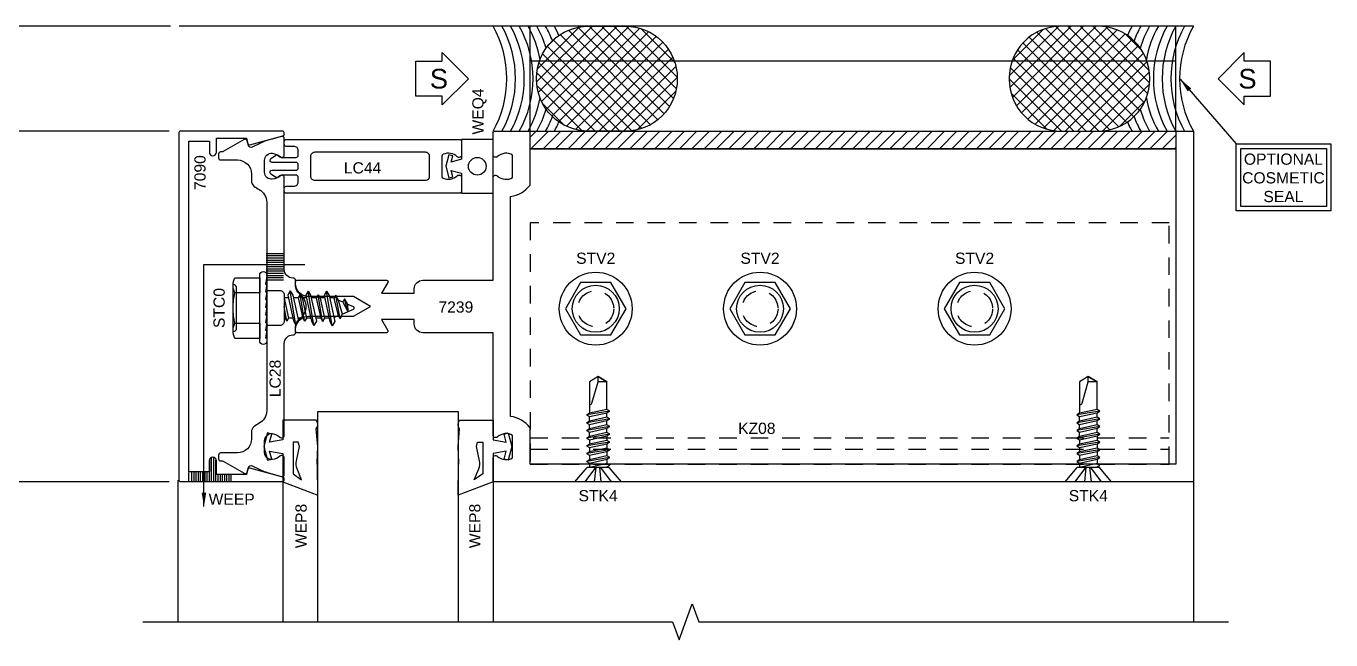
# Model space of a CAD drawing. Header units: inches. Extents: x -1 to 102, y -34 to 13.
# Drawn here: x 35.54 to 44.85, y 5.86 to 10.24 of the extents above; entities that cross this region are included whole.
import ezdxf
from ezdxf.enums import TextEntityAlignment as Align

# ---------------------------------------------------------------- set-up
doc = ezdxf.new("R2010")
doc.units = ezdxf.units.IN
doc.header["$LTSCALE"] = 0.5
doc.header["$MEASUREMENT"] = 0
doc.linetypes.add('HIDDEN', pattern=[0.375, 0.25, -0.125])
for name, color, linetype in [('ZE-ANNO-DIMS', 1, 'Continuous'), ('ZE-ANNO-LINE-BRKL', 1, 'Continuous'), ('ZE-ANNO-LINE-HIDD', 2, 'HIDDEN'), ('ZE-ANNO-PATT', 1, 'Continuous'), ('ZE-ANNO-SYMB', 3, 'Continuous'), ('ZE-ANNO-TEXT', 3, 'Continuous'), ('ZE-ANNO-TEXT-FSNR', 1, 'Continuous'), ('ZE-ANNO-TEXT-WSTP', 1, 'Continuous'), ('ZE-ANNO-TEXT-XTRU', 6, 'Continuous'), ('ZE-COND', 9, 'Continuous'), ('ZE-COND-SEAL', 9, 'Continuous'), ('ZE-GLAZ-ANCR', 5, 'Continuous'), ('ZE-GLAZ-FSNR', 3, 'Continuous'), ('ZE-GLAZ-GLAS', 3, 'Continuous'), ('ZE-GLAZ-PTRU', 5, 'Continuous'), ('ZE-GLAZ-WSTP', 3, 'Continuous'), ('ZE-GLAZ-XTRU', 7, 'Continuous'), ('ZE-GLAZ-XTRU-MBND', 9, 'Continuous')]:
    doc.layers.add(name, color=color, linetype=linetype)
doc.styles.add('EFCO', font='arial.ttf')
doc.dimstyles.new('STD1', dxfattribs={"dimtxt": 0.125, "dimasz": 0.1, "dimexe": 0.1, "dimexo": 0.0625, "dimgap": 0.03, "dimtad": 1, "dimdec": 5, "dimzin": 4, "dimdsep": 46, "dimlunit": 4, "dimtxsty": 'EFCO', "dimcen": 0.09, "dimclrd": 1, "dimclre": 1, "dimclrt": 3, "dimazin": 0, "dimtfac": 1, "dimtdec": 5, "dimtmove": 0, "dimatfit": 3, "dimfxl": 1, "dimfrac": 2, "dimtolj": 1, "dimtzin": 0, "dimarcsym": 0})

# ---------------------------------------------------------------- blocks, each defined once
blk = doc.blocks.new('*D34')
at = {"layer": 'Defpoints', "color": 0, "transparency": 16777216}
for p in [(-2.125, 0.76), (0.01, 0.76), (0, 0.01)]:
    blk.add_point(p, dxfattribs=at)
at = {"layer": 'ZE-ANNO-DIMS', "color": 1, "lineweight": -2, "transparency": 16777216}
for p, q in [((-0.0525, 0.76), (-2.225, 0.76)), ((-2.125, 0.11), (-2.125, 0.66)), ((-0.0625, 0.01), (-2.225, 0.01))]:
    blk.add_line(p, q, dxfattribs=at)
at = {"layer": 'ZE-ANNO-DIMS', "color": 1, "transparency": 16777216}
for points in [[(-2.1417, 0.66), (-2.1083, 0.66), (-2.125, 0.76)], [(-2.1417, 0.11), (-2.1083, 0.11), (-2.125, 0.01)]]:
    blk.add_solid(points, dxfattribs=at)
at = {"layer": 'ZE-ANNO-DIMS', "color": 3, "transparency": 16777216, "insert": (-2.2197, 0.385), "char_height": 0.125, "attachment_point": 5, "rotation": 90, "style": 'EFCO'}
blk.add_mtext('\\A1;3/4"', dxfattribs=at)
blk = doc.blocks.new('*D14')
at = {"layer": 'Defpoints', "color": 0, "transparency": 16777216}
for p in [(0, -2.49), (-1.625, -3.49), (-0.25, -3.49)]:
    blk.add_point(p, dxfattribs=at)
at = {"layer": 'ZE-ANNO-DIMS', "color": 1, "lineweight": -2, "transparency": 16777216}
for p, q in [((-0.0625, -2.49), (-1.725, -2.49)), ((-1.625, -2.59), (-1.625, -3.39))]:
    blk.add_line(p, q, dxfattribs=at)
at = {"layer": 'ZE-ANNO-DIMS', "color": 1, "transparency": 16777216}
for points in [[(-1.6417, -2.59), (-1.6083, -2.59), (-1.625, -2.49)], [(-1.6417, -3.39), (-1.6083, -3.39), (-1.625, -3.49)]]:
    blk.add_solid(points, dxfattribs=at)
at = {"layer": 'ZE-ANNO-DIMS', "color": 3, "transparency": 16777216, "insert": (-1.7197, -2.99), "char_height": 0.125, "attachment_point": 5, "rotation": 90, "style": 'EFCO'}
blk.add_mtext('\\A1;D.L.O.', dxfattribs=at)
blk = doc.blocks.new('*D15')
at = {"layer": 'Defpoints', "color": 0, "transparency": 16777216}
for p in [(0, 0.01), (-2.125, -3.49), (-0.25, -3.49)]:
    blk.add_point(p, dxfattribs=at)
at = {"layer": 'ZE-ANNO-DIMS', "color": 1, "lineweight": -2, "transparency": 16777216}
for p, q in [((-0.0625, 0.01), (-2.225, 0.01)), ((-2.125, -0.09), (-2.125, -3.39))]:
    blk.add_line(p, q, dxfattribs=at)
at = {"layer": 'ZE-ANNO-DIMS', "color": 1, "transparency": 16777216}
for points in [[(-2.1417, -0.09), (-2.1083, -0.09), (-2.125, 0.01)], [(-2.1417, -3.39), (-2.1083, -3.39), (-2.125, -3.49)]]:
    blk.add_solid(points, dxfattribs=at)
at = {"layer": 'ZE-ANNO-DIMS', "color": 3, "transparency": 16777216, "insert": (-2.2197, -1.74), "char_height": 0.125, "attachment_point": 5, "rotation": 90, "style": 'EFCO'}
blk.add_mtext('\\A1;FRAME DIMENSION', dxfattribs=at)
blk = doc.blocks.new('*D33')
at = {"layer": 'Defpoints', "color": 0, "transparency": 16777216}
for p in [(0, 0.01), (-1.625, -2.49), (0, -2.49)]:
    blk.add_point(p, dxfattribs=at)
at = {"layer": 'ZE-ANNO-DIMS', "color": 1, "lineweight": -2, "transparency": 16777216}
for p, q in [((-0.0625, 0.01), (-1.725, 0.01)), ((-1.625, -0.09), (-1.625, -2.39)), ((-0.0625, -2.49), (-1.725, -2.49))]:
    blk.add_line(p, q, dxfattribs=at)
at = {"layer": 'ZE-ANNO-DIMS', "color": 1, "transparency": 16777216}
for points in [[(-1.6417, -0.09), (-1.6083, -0.09), (-1.625, 0.01)], [(-1.6417, -2.39), (-1.6083, -2.39), (-1.625, -2.49)]]:
    blk.add_solid(points, dxfattribs=at)
at = {"layer": 'ZE-ANNO-DIMS', "color": 3, "transparency": 16777216, "insert": (-1.7196, -1.24), "char_height": 0.125, "attachment_point": 5, "rotation": 90, "style": 'EFCO'}
blk.add_mtext('\\A1;2 1/2"', dxfattribs=at)
blk = doc.blocks.new('*D16')
at = {"layer": 'Defpoints', "color": 0, "transparency": 16777216}
for p in [(0.01, 0.76), (-2.625, -3.49), (-0.25, -3.49)]:
    blk.add_point(p, dxfattribs=at)
at = {"layer": 'ZE-ANNO-DIMS', "color": 1, "lineweight": -2, "transparency": 16777216}
for p, q in [((-0.0525, 0.76), (-2.725, 0.76)), ((-2.625, 0.66), (-2.625, -3.39))]:
    blk.add_line(p, q, dxfattribs=at)
at = {"layer": 'ZE-ANNO-DIMS', "color": 1, "transparency": 16777216}
for points in [[(-2.6417, 0.66), (-2.6083, 0.66), (-2.625, 0.76)], [(-2.6417, -3.39), (-2.6083, -3.39), (-2.625, -3.49)]]:
    blk.add_solid(points, dxfattribs=at)
at = {"layer": 'ZE-ANNO-DIMS', "color": 3, "transparency": 16777216, "insert": (-2.7197, -1.365), "char_height": 0.125, "attachment_point": 5, "rotation": 90, "style": 'EFCO'}
blk.add_mtext('\\A1;ROUGH OPENING', dxfattribs=at)
blk = doc.blocks.new('STV2HD')
at = {"layer": 'ZE-GLAZ-FSNR'}
blk.add_lwpolyline([(-0.1083, 0.1875), (-0.2165, 0), (-0.1083, -0.1875), (0.1083, -0.1875), (0.2165, 0), (0.1083, 0.1875)], close=True, dxfattribs=at)
for radius in [0.26, 0.1675]:
    blk.add_circle((0, 0), radius, dxfattribs=at)
at = {"layer": 'ZE-ANNO-TEXT-FSNR', "style": 'EFCO', "flags": 8}
blk.add_attdef('FSTN#', text='', height=0.08, dxfattribs=at).set_placement((0, 0.36), align=Align.MIDDLE_CENTER)
blk = doc.blocks.new('kz08')
at = {"layer": 'ZE-ANNO-LINE-HIDD'}
for p, q in [((0, 0.187), (4.563, 0.187)), ((0, 0.107), (4.563, 0.107))]:
    blk.add_line(p, q, dxfattribs=at)
blk.add_lwpolyline([(4.563, 1.722), (0, 1.722), (0, 0), (4.563, 0)], close=True, dxfattribs=at)
for centre in [(0.468, 1.109), (1.641, 1.109), (3.173, 1.109)]:
    blk.add_circle(centre, 0.1285, dxfattribs=at)
at = {"layer": 'ZE-GLAZ-FSNR'}
ref = blk.add_blockref('STV2HD', (0.468, 1.109), dxfattribs=at)
ref.add_attrib('FSTN#', 'STV2', dxfattribs={"layer": 'ZE-ANNO-TEXT-FSNR', "height": 0.08, "style": 'EFCO'}).set_placement((0.468, 1.469), align=Align.MIDDLE_CENTER)
ref = blk.add_blockref('STV2HD', (1.641, 1.109), dxfattribs=at)
ref.add_attrib('FSTN#', 'STV2', dxfattribs={"layer": 'ZE-ANNO-TEXT-FSNR', "height": 0.08, "style": 'EFCO'}).set_placement((1.641, 1.469), align=Align.MIDDLE_CENTER)
ref = blk.add_blockref('STV2HD', (3.173, 1.109), dxfattribs=at)
ref.add_attrib('FSTN#', 'STV2', dxfattribs={"layer": 'ZE-ANNO-TEXT-FSNR', "height": 0.08, "style": 'EFCO'}).set_placement((3.173, 1.469), align=Align.MIDDLE_CENTER)
at = {"layer": 'ZE-ANNO-TEXT-XTRU', "style": 'EFCO'}
blk.add_text('KZ08', height=0.08, dxfattribs=at).set_placement((1.4846, 0.2157))
blk = doc.blocks.new('7239')
at = {"layer": 'ZE-GLAZ-XTRU', "ltscale": 0.5}
for points in [[(1.063, -0.511), (1.063, -0.01), (0.3318, -0.01, -0.652555), (0.3186, 0.0202, 0.329088), (0.3302, 0.13), (0.1698, 0.13, 0.329088), (0.1814, 0.0202, -0.652555), (0.1682, -0.01), (0.01, -0.01, -0.414214), (0, 0), (0, 4.99), (2.5, 4.99), (2.5, 0, -0.414214), (2.49, -0.01), (2.3318, -0.01, -0.652555), (2.3186, 0.0202, 0.329088), (2.3302, 0.13), (2.1698, 0.13, 0.329088), (2.1814, 0.0202, -0.652555), (2.1682, -0.01), (1.437, -0.01), (1.437, -0.511, -0.414214), (1.375, -0.573), (1.344, -0.573), (1.344, -0.8064), (1.422, -0.7613, -0.57735), (1.437, -0.77), (1.437, -1.41, -0.414214), (1.427, -1.42), (1.413, -1.42, -0.414214), (1.32, -1.327), (1.32, -1.0062), (1.25, -0.885), (1.18, -1.0062), (1.18, -1.327, -0.414214), (1.087, -1.42), (1.073, -1.42, -0.414214), (1.063, -1.41), (1.063, -0.77, -0.57735), (1.078, -0.7613), (1.156, -0.8064), (1.156, -0.573), (1.125, -0.573, -0.414214)], [(2.375, 4.865), (2.375, 0.255), (2.1161, 0.255, 0.192798), (2.0344, 0.115), (0.4656, 0.115, 0.192798), (0.3839, 0.255), (0.125, 0.255), (0.125, 4.865)]]:
    blk.add_lwpolyline(points, format="xyb", close=True, dxfattribs=at)
at = {"layer": 'ZE-ANNO-TEXT-XTRU', "ltscale": 0.5, "style": 'EFCO', "flags": 8}
blk.add_attdef('DIENO', text='', height=0.08, rotation=90, dxfattribs=at).set_placement((1.2539, -0.2755), align=Align.MIDDLE_CENTER)
blk = doc.blocks.new('STK4S')
at = {"layer": 'ZE-GLAZ-FSNR'}
for p, q in [((0, -0.166), (0, 0.166)), ((0, 0.166), (0.1, 0.0791)), ((0.1, -0.0791), (0.1, 0.0791)), ((0.1015, 0.0623), (0.1, 0.065)), ((0.1291, -0.0623), (0.1015, 0.0623)), ((0.1331, 0.0623), (0.1015, 0.0623)), ((0.1449, 0.0828), (0.1331, 0.0623)), ((0.1331, 0.0623), (0.1607, -0.0623)), ((0.1725, -0.0828), (0.1449, 0.0828)), ((0.1567, 0.0623), (0.1449, 0.0828)), ((0.1843, -0.0623), (0.1567, 0.0623)), ((0.1883, 0.0623), (0.1567, 0.0623)), ((0.2001, 0.0828), (0.1883, 0.0623)), ((0.1883, 0.0623), (0.2158, -0.0623)), ((0.2277, -0.0828), (0.2001, 0.0828)), ((0.2119, 0.0623), (0.2001, 0.0828)), ((0.2395, -0.0623), (0.2119, 0.0623)), ((0.2434, 0.0623), (0.2119, 0.0623)), ((0.2553, 0.0828), (0.2434, 0.0623)), ((0.2434, 0.0623), (0.271, -0.0623)), ((0.2671, 0.0623), (0.2553, 0.0828)), ((0.2828, -0.0828), (0.2553, 0.0828)), ((0.2947, -0.0623), (0.2671, 0.0623)), ((0.2986, 0.0623), (0.2671, 0.0623)), ((0.3104, 0.0828), (0.2986, 0.0623)), ((0.2986, 0.0623), (0.3262, -0.0623)), ((0.338, -0.0828), (0.3104, 0.0828)), ((0.3223, 0.0623), (0.3104, 0.0828)), ((0.3498, -0.0623), (0.3223, 0.0623)), ((0.3223, 0.0623), (0.3538, 0.0623)), ((0.3656, 0.0828), (0.3538, 0.0623)), ((0.3538, 0.0623), (0.3814, -0.0623)), ((0.3932, -0.0828), (0.3656, 0.0828)), ((0.3774, 0.0623), (0.3656, 0.0828)), ((0.405, -0.0623), (0.3774, 0.0623)), ((0.3774, 0.0623), (0.409, 0.0623)), ((0.4208, 0.0828), (0.409, 0.0623)), ((0.409, 0.0623), (0.4366, -0.0623)), ((0.4484, -0.0828), (0.4208, 0.0828)), ((0.4326, 0.0623), (0.4208, 0.0828)), ((0.4602, -0.0623), (0.4326, 0.0623)), ((0.4326, 0.0623), (0.4642, 0.0623)), ((0.476, 0.0828), (0.4642, 0.0623)), ((0.4642, 0.0623), (0.4917, -0.0623)), ((0.5036, -0.0828), (0.476, 0.0828)), ((0.4878, 0.0623), (0.476, 0.0828)), ((0.5154, -0.0623), (0.4878, 0.0623)), ((0, -0.166), (0.1, -0.0791)), ((0.1, -0.0375), (0.1055, -0.0623)), ((0.1055, -0.0623), (0.1, -0.0623)), ((0.1055, -0.0623), (0.1173, -0.0828)), ((0.1173, -0.0828), (0.1291, -0.0623)), ((0.1607, -0.0623), (0.1291, -0.0623)), ((0.1607, -0.0623), (0.1725, -0.0828)), ((0.1725, -0.0828), (0.1843, -0.0623)), ((0.2158, -0.0623), (0.1843, -0.0623)), ((0.2158, -0.0623), (0.2277, -0.0828)), ((0.2277, -0.0828), (0.2395, -0.0623)), ((0.271, -0.0623), (0.2395, -0.0623)), ((0.271, -0.0623), (0.2828, -0.0828)), ((0.2828, -0.0828), (0.2947, -0.0623)), ((0.3262, -0.0623), (0.2947, -0.0623)), ((0.3262, -0.0623), (0.338, -0.0828)), ((0.338, -0.0828), (0.3498, -0.0623)), ((0.3498, -0.0623), (0.3814, -0.0623)), ((0.3814, -0.0623), (0.3932, -0.0828)), ((0.3932, -0.0828), (0.405, -0.0623)), ((0.405, -0.0623), (0.4366, -0.0623)), ((0.4366, -0.0623), (0.4484, -0.0828)), ((0.4484, -0.0828), (0.4602, -0.0623)), ((0.4602, -0.0623), (0.4917, -0.0623)), ((0.4917, -0.0623), (0.5036, -0.0828)), ((0.5036, -0.0828), (0.5154, -0.0623))]:
    blk.add_line(p, q, dxfattribs=at)
for points in [[(0.1, 0.0194), (0, 0.0952)], [(0, 0.0259), (0.1, 0.0149)], [(0.5154, -0.0623), (0.7124, -0.0623), (0.75, 0), (0.7124, 0.0623), (0.4878, 0.0623)], [(0, -0.0229), (0.1, -0.0119)], [(0.1, -0.0165), (0, -0.0922)]]:
    blk.add_lwpolyline(points, dxfattribs=at)
blk.add_lwpolyline([(0.5495, 0.0623), (0.5495, 0.0594, 0.333704), (0.5611, 0.0439), (0.7124, 0), (0.75, 0), (0.7124, -0.0623), (0.7124, 0)], format="xyb", dxfattribs=at)
at = {"layer": 'ZE-ANNO-TEXT-FSNR', "style": 'EFCO', "flags": 8}
blk.add_attdef('FSTN#', text='', height=0.08, rotation=270, dxfattribs=at).set_placement((-0.1, 0), align=Align.MIDDLE_CENTER)
blk = doc.blocks.new('WEP8 COMPRESSED')
at = {"layer": 'ZE-GLAZ-WSTP'}
for points in [[(-0.1879, -0.135), (-0.048, -0.135), (-0.0313, -0.0405), (-0.0895, -0.0561), (-0.0975, -0.0261), (0, 0), (0.0975, -0.0261), (0.0895, -0.0561), (0.0313, -0.0405), (0.048, -0.135), (0.25, -0.135), (0.3461, -0.385), (0.133, -0.3817, 0.152568), (0.1146, -0.38), (-0.0009, -0.385), (-0.1259, -0.374, -0.354839), (-0.1879, -0.374)], [(0.1009, -0.2315), (0.0001, -0.2533), (-0.0319, -0.2453), (-0.0319, -0.209), (0.1942, -0.209), (0.2358, -0.2689), (0.1579, -0.2367, 0.152568)]]:
    blk.add_lwpolyline(points, format="xyb", close=True, dxfattribs=at)
at = {"layer": 'ZE-ANNO-TEXT-XTRU', "style": 'EFCO', "flags": 8}
blk.add_attdef('WEP8', text='', height=0.08, dxfattribs=at).set_placement((0.0562, -0.4986), align=Align.MIDDLE_CENTER)
blk = doc.blocks.new('*U35')
at = {"layer": 'ZE-GLAZ-WSTP'}
ref = blk.add_blockref('WEP8 COMPRESSED', (0.25, 0.135), dxfattribs=dict(at, xscale=-1))
ref.add_attrib('WEP8', 'WEP8', dxfattribs={"layer": 'ZE-ANNO-TEXT-XTRU', "height": 0.08, "style": 'EFCO'}).set_placement((-0.3162, -0.1303), align=Align.MIDDLE_CENTER)
blk = doc.blocks.new('*U36')
at = {"layer": 'ZE-GLAZ-WSTP'}
ref = blk.add_blockref('WEP8 COMPRESSED', (0.25, -0.135), dxfattribs=dict(at, rotation=180))
ref.add_attrib('WEP8', 'WEP8', dxfattribs={"layer": 'ZE-ANNO-TEXT-XTRU', "height": 0.08, "style": 'EFCO'}).set_placement((-0.3162, 0.1303), align=Align.MIDDLE_CENTER)
blk = doc.blocks.new('5625G1INHD')
at = {"layer": 'ZE-GLAZ-GLAS'}
blk.add_lwpolyline([(-1.251, -1), (-1.251, 0.5), (-0.25, 0.5), (-0.25, -1)], dxfattribs=at)
at = {"layer": 'ZE-GLAZ-XTRU-MBND'}
for p, q in [((-1.501, 0), (-1.501, -1)), ((0, 0), (0, -1))]:
    blk.add_line(p, q, dxfattribs=at)
at = {"layer": 'ZE-GLAZ-WSTP', "linetype": 'Continuous', "rotation": 90}
for name, p in [('*U35', (-1.501, 0)), ('*U36', (0, 0))]:
    blk.add_blockref(name, p, dxfattribs=at)
blk = doc.blocks.new('LC28')
at = {"layer": 'ZE-GLAZ-PTRU'}
blk.add_lwpolyline([(0, 0.0747, 0.231422), (-0.0856, 0.0328, -0.125284), (-0.1238, 0.0031, -0.103148), (-0.1438, -0.0011), (-0.1875, -0.0011, 0.414214), (-0.2025, -0.0161), (-0.2025, -0.0196, -0.414214), (-0.265, -0.0821), (-0.9191, -0.0821, 0.656945), (-0.9322, -0.1124, -0.166775), (-0.9074, -0.1674, -0.441769), (-0.9572, -0.2221), (-1.0428, -0.2221, -0.441769), (-1.0926, -0.1674, -0.166775), (-1.0678, -0.1124, 0.656945), (-1.0809, -0.0821), (-1.1985, -0.0821, 0.493145), (-1.213, -0.1009), (-1.1947, -0.1693, 0.046594), (-1.1623, -0.2565), (-1.1366, -0.3101, -0.469876), (-1.1494, -0.3381), (-1.1813, -0.3466, 0.493145), (-1.1904, -0.3686), (-1.1044, -0.5176, -0.131652), (-1.1024, -0.5251), (-1.1024, -0.5361, 0.414214), (-1.0874, -0.5511), (-1.06, -0.5511, 0.414214), (-1.045, -0.5361), (-1.045, -0.4161, -0.414214), (-0.945, -0.3161), (-0.8967, -0.3161, 0.216818), (-0.859, -0.2989, 0.060762), (-0.8336, -0.2614, -0.281285), (-0.7446, -0.2071), (0.7446, -0.2071, -0.281285), (0.8336, -0.2614, 0.060762), (0.859, -0.2989, 0.216818), (0.8967, -0.3161), (0.945, -0.3161, -0.414214), (1.045, -0.4161), (1.045, -0.5361, 0.414214), (1.06, -0.5511), (1.0874, -0.5511, 0.414214), (1.1024, -0.5361), (1.1024, -0.5251, -0.131652), (1.1044, -0.5176), (1.1904, -0.3686, 0.493145), (1.1813, -0.3466), (1.1494, -0.3381, -0.469876), (1.1366, -0.3101), (1.1623, -0.2565, 0.046594), (1.1947, -0.1693), (1.213, -0.1009, 0.493145), (1.1985, -0.0821), (1.0809, -0.0821, 0.656945), (1.0678, -0.1124, -0.166775), (1.0926, -0.1674, -0.441769), (1.0428, -0.2221), (0.9572, -0.2221, -0.441769), (0.9074, -0.1674, -0.166775), (0.9322, -0.1124, 0.656945), (0.9191, -0.0821), (0.265, -0.0821, -0.414214), (0.2025, -0.0196), (0.2025, -0.0161, 0.414214), (0.1875, -0.0011), (0.1438, -0.0011, -0.103148), (0.1238, 0.0031, -0.125284), (0.0856, 0.0328, 0.231422), (0, 0.0747)], format="xyb", dxfattribs=at)
at = {"layer": 'ZE-ANNO-TEXT-XTRU', "style": 'EFCO', "flags": 8}
blk.add_attdef('DIENO', text='', height=0.08, dxfattribs=at).set_placement((0.5139, -0.147), align=Align.MIDDLE_CENTER)
blk = doc.blocks.new('*U31')
at = {"layer": 'ZE-ANNO-PATT'}
h = blk.add_hatch(dxfattribs=at)
h.set_pattern_fill('ANSI37', color=256, scale=0.5, style=0)
h.set_pattern_definition([(45, (-4.44976, -0.8244), (-0.0441942, 0.0441942), []), (135, (-4.44976, -0.8244), (-0.0441942, -0.0441942), [])])
h.paths.add_polyline_path([(0.3103, 0.378, 0.418984), (0.6823, 0), (0.9434, 0, 0.414214), (1.3154, 0.372, 0.418984), (0.9434, 0.75), (0.6823, 0.75, 0.414214)])
at = {"layer": 'ZE-ANNO-SYMB', "color": 5}
blk.add_lwpolyline([(-0.5511, 0.5), (-0.3636, 0.5), (-0.3636, 0.5625), (-0.1761, 0.375), (-0.3636, 0.1875), (-0.3636, 0.25), (-0.5511, 0.25)], close=True, dxfattribs=at)
at = {"layer": 'ZE-COND-SEAL'}
blk.add_lwpolyline([(0.3103, 0.372), (0.3103, 0.378, -0.414214), (0.6823, 0.75), (0.9434, 0.75, -0.414214), (1.3154, 0.378), (1.3154, 0.372, -0.414214), (0.9434, 0), (0.6823, 0, -0.414214)], format="xyb", close=True, dxfattribs=at)
for centre, start, end in [((-0.6689, 0.375), 330.7254, 29.2746), ((-0.6064, 0.375), 330.7254, 29.2746), ((-0.5439, 0.375), 330.7254, 29.2746), ((-0.4814, 0.375), 330.7254, 29.2746), ((-0.4189, 0.375), 10.33374, 29.2746), ((-0.3564, 0.375), 16.52053, 29.2746), ((-0.2939, 0.375), 20.64583, 29.2746), ((-0.2314, 0.375), 23.74685, 29.2746), ((-0.4189, 0.375), 330.7254, 349.66626), ((-0.3564, 0.375), 330.7254, 343.47947), ((-0.2939, 0.375), 330.7254, 339.35417), ((-0.2314, 0.375), 330.7254, 336.25315)]:
    blk.add_arc(centre, 0.7669, start, end, dxfattribs=at)
at = {"layer": 'ZE-ANNO-SYMB', "style": 'EFCO'}
blk.add_text('S', height=0.1402, dxfattribs=at).set_placement((-0.3865, 0.375), align=Align.MIDDLE)
blk = doc.blocks.new('*U32')
at = {"layer": 'ZE-ANNO-PATT'}
h = blk.add_hatch(dxfattribs=at)
h.set_pattern_fill('ANSI37', color=256, scale=0.5, style=0)
h.set_pattern_definition([(135, (4.44976, -0.8244), (0.0441942, 0.0441942), []), (45, (4.44976, -0.8244), (0.0441942, -0.0441942), [])])
h.paths.add_polyline_path([(-0.6823, 0.75), (-0.9434, 0.75, 0.414214), (-1.3154, 0.378, 0.418984), (-0.9434, 0), (-0.6823, 0, 0.414214), (-0.3103, 0.372, 0.418984)])
at = {"layer": 'ZE-ANNO-SYMB', "color": 5}
blk.add_lwpolyline([(0.5511, 0.5), (0.3636, 0.5), (0.3636, 0.5625), (0.1761, 0.375), (0.3636, 0.1875), (0.3636, 0.25), (0.5511, 0.25)], close=True, dxfattribs=at)
at = {"layer": 'ZE-COND-SEAL'}
blk.add_lwpolyline([(-0.3103, 0.372), (-0.3103, 0.378, 0.414214), (-0.6823, 0.75), (-0.9434, 0.75, 0.414214), (-1.3154, 0.378), (-1.3154, 0.372, 0.414214), (-0.9434, 0), (-0.6823, 0, 0.414214)], format="xyb", close=True, dxfattribs=at)
for centre, start, end in [((0.2314, 0.375), 150.7254, 156.25315), ((0.2939, 0.375), 150.7254, 159.35417), ((0.3564, 0.375), 150.7254, 163.47947), ((0.4189, 0.375), 150.7254, 169.66626), ((0.4814, 0.375), 150.7254, 209.2746), ((0.5439, 0.375), 150.7254, 209.2746), ((0.6064, 0.375), 150.7254, 209.2746), ((0.6689, 0.375), 150.7254, 209.2746), ((0.4189, 0.375), 190.33374, 209.2746), ((0.2939, 0.375), 200.64583, 209.2746), ((0.3564, 0.375), 196.52053, 209.2746), ((0.2314, 0.375), 203.74685, 209.2746)]:
    blk.add_arc(centre, 0.7669, start, end, dxfattribs=at)
at = {"layer": 'ZE-ANNO-SYMB', "style": 'EFCO'}
blk.add_text('S', height=0.1402, dxfattribs=at).set_placement((0.3865, 0.375), align=Align.MIDDLE)
blk = doc.blocks.new('STC0S')
at = {"layer": 'ZE-GLAZ-FSNR'}
for p, q in [((-0.1675, 0.24), (-0.1675, 0.2399)), ((-0.1624, 0.24), (0.1624, 0.24)), ((0.1675, 0.24), (0.1675, 0.2399)), ((-0.0947, -0.1427), (0.0112, -0.125)), ((-0.0712, -0.1291), (-0.0947, -0.1427)), ((-0.0712, -0.1563), (-0.0947, -0.1427)), ((-0.0712, -0.1291), (-0.0712, -0.125)), ((-0.0529, -0.125), (-0.0712, -0.1291)), ((0.0701, -0.125), (-0.0712, -0.1563)), ((-0.0712, -0.1865), (-0.0712, -0.1563)), ((0.0723, -0.1547), (0.0723, -0.125)), ((-0.0712, -0.2562), (-0.0712, -0.2216)), ((0.0723, -0.2244), (0.0723, -0.1898)), ((0.0723, -0.2827), (0.0723, -0.2516)), ((-0.0712, -0.3145), (-0.0712, -0.2834)), ((-0.0712, -0.3833), (-0.0712, -0.3496)), ((0.0723, -0.3515), (0.0723, -0.3178)), ((-0.0712, -0.4452), (-0.0712, -0.4105)), ((0.0723, -0.4134), (0.0723, -0.3787)), ((0.0723, -0.474), (0.0723, -0.4485)), ((-0.055, -0.5111), (-0.0687, -0.4797)), ((0.0421, -0.5433), (0.0568, -0.5096)), ((0.0699, -0.4796), (0.0723, -0.474))]:
    blk.add_line(p, q, dxfattribs=at)
for points in [[(-0.1083, 0.2275), (-0.1083, 0.05), (-0.2165, 0.05), (-0.2165, 0.2275, -0.23094), (-0.1083, 0.2275, -0.057544), (0, 0.24)], [(-0.1675, 0.2399, 0.414214), (-0.1426, 0.215), (0.1083, 0.215)], [(0, 0.24, -0.057544), (0.1083, 0.2275, -0.23094), (0.2165, 0.2275), (0.2165, 0.05), (0.1083, 0.05), (0.1083, 0.2275)], [(0.1083, 0.215), (0.1426, 0.215, 0.414214), (0.1675, 0.2399, 0.414214)]]:
    blk.add_lwpolyline(points, format="xyb", dxfattribs=at)
at = {"layer": 'ZE-GLAZ-FSNR', "flags": 128}
blk.add_lwpolyline([(-0.0478, 0.0087), (-0.0478, 0), (-0.1023, 0.0087), (-0.1023, 0), (-0.1569, 0.0087), (-0.1569, 0), (-0.2115, 0.0087), (-0.2115, 0), (-0.2351, 0, -0.414214), (-0.26, 0.0249), (-0.26, 0.0251, -0.414214), (-0.2351, 0.05), (0.2351, 0.05, -0.414214), (0.26, 0.0251), (0.26, 0.0249, -0.414214), (0.2351, 0), (0.2251, 0), (0.1705, 0.0087), (0.1705, 0), (0.116, 0.0087), (0.116, 0), (0.0614, 0.0087), (0.0614, 0), (0.0068, 0.0087), (0.0068, 0)], format="xyb", close=True, dxfattribs=at)
for points in [[(0.125, 0.0073), (0.125, -0.0938, -0.414214), (0.0938, -0.125), (-0.0938, -0.125, -0.414214), (-0.125, -0.0938), (-0.125, 0.0036)], [(-0.0432, -0.5383), (-0.0078, -0.6195, 0.665055), (0.0088, -0.6194), (0.0281, -0.5752)]]:
    blk.add_lwpolyline(points, format="xyb", dxfattribs=at)
for points in [[(0.1228, -0.1678), (0.0924, -0.1853), (-0.0924, -0.2263), (-0.1228, -0.2087), (0.1228, -0.1678), (0.0924, -0.1503), (-0.0924, -0.1912), (-0.1228, -0.2087)], [(0.1212, -0.2961), (0.0908, -0.3136), (-0.094, -0.3545), (-0.1243, -0.337), (0.1212, -0.2961), (0.0908, -0.2786), (-0.094, -0.3195), (-0.1243, -0.337)], [(0.0959, -0.2389), (0.0723, -0.2525), (-0.0712, -0.2843), (-0.0947, -0.2707), (0.0959, -0.2389), (0.0723, -0.2253), (-0.0712, -0.2571), (-0.0947, -0.2707)], [(0.0943, -0.3672), (0.0708, -0.3808), (-0.0727, -0.4126), (-0.0963, -0.399), (0.0943, -0.3672), (0.0708, -0.3536), (-0.0727, -0.3854), (-0.0963, -0.399)], [(0.1196, -0.4272), (0.0893, -0.4447), (-0.0955, -0.4856), (-0.1259, -0.4681), (0.1196, -0.4272), (0.0893, -0.4096), (-0.0955, -0.4506), (-0.1259, -0.4681)], [(0.0922, -0.4925), (0.0686, -0.4789), (-0.0541, -0.5105), (-0.0777, -0.5241), (0.0922, -0.4925), (0.0554, -0.5102), (-0.0421, -0.5387), (-0.0777, -0.5241)], [(0.0647, -0.5564), (0.0411, -0.5428), (-0.0254, -0.5781), (0.0647, -0.5564), (0.0268, -0.5759), (-0.0254, -0.5781)]]:
    blk.add_lwpolyline(points, dxfattribs=at)
at = {"layer": 'ZE-ANNO-TEXT-FSNR', "style": 'EFCO', "flags": 8}
blk.add_attdef('FSTN#', text='', height=0.08, dxfattribs=at).set_placement((0, 0.34), align=Align.MIDDLE_CENTER)
blk = doc.blocks.new('7090')
at = {"layer": 'ZE-GLAZ-XTRU', "ltscale": 0.5}
blk.add_lwpolyline([(2.42, 0.07), (0.06, 0.07), (0.06, 0.217), (0.14, 0.217, 1), (0.14, 0.267), (0.04, 0.267), (0.04, 0.482), (0.0796, 0.4926, 0.414183), (0.0867, 0.5049), (0.023, 0.7426, 0.339483), (0.0133, 0.75), (0, 0.75, 0.414214), (-0.01, 0.74), (-0.01, 0.01, 0.414214), (0, 0), (2.48, 0, 0.414214), (2.49, 0.01), (2.49, 0.74, 0.414214), (2.48, 0.75), (2.4667, 0.75, 0.339483), (2.457, 0.7426), (2.3933, 0.5049, 0.414183), (2.4004, 0.4926), (2.44, 0.482), (2.44, 0.267), (2.34, 0.267, 1), (2.34, 0.217), (2.42, 0.217)], format="xyb", close=True, dxfattribs=at)
at = {"layer": 'ZE-ANNO-TEXT-XTRU', "ltscale": 0.5, "style": 'EFCO', "flags": 8}
blk.add_attdef('DIENO', text='', height=0.08, dxfattribs=at).set_placement((0.2853, 0.1501), align=Align.MIDDLE_CENTER)
blk = doc.blocks.new('*U39')
at = {"layer": 'ZE-GLAZ-WSTP'}
blk.add_lwpolyline([(0.002, 0.0821), (-0.02, 0), (0.002, -0.0821), (0.031, -0.0743), (0.019, -0.03), (0.093, -0.05), (0.093, -0.192), (0.318, -0.192), (0.318, 0.192), (0.093, 0.192), (0.093, 0.05), (0.019, 0.03), (0.031, 0.0743)], close=True, dxfattribs=at)
blk.add_circle((0.2055, 0), 0.063, dxfattribs=at)
at = {"layer": 'ZE-ANNO-TEXT-WSTP', "style": 'EFCO', "flags": 8}
blk.add_attdef('GSK#', text='', height=0.08, dxfattribs=at).set_placement((0.5314, -0.0421), align=Align.MIDDLE_CENTER)
blk = doc.blocks.new('lc44')
at = {"layer": 'ZE-GLAZ-XTRU'}
for points in [[(0.2701, -0.0629), (0.2471, -0.0957, -0.73323), (0.2198, -0.0871), (0.2198, 0.085, 0.414214), (0.2048, 0.1), (0.1792, 0.1, 0.414214), (0.1642, 0.085), (0.1642, -0.0871, -0.73323), (0.1369, -0.0957), (0.1139, -0.0629, -0.153915), (0.1112, -0.0543), (0.1112, -0.0487, -0.153915), (0.1139, -0.0401), (0.1265, -0.0222, 0.153915), (0.1292, -0.0136), (0.1292, 0.085, 0.414214), (0.1142, 0.1), (0.08, 0.1, 0.414214), (0.05, 0.07), (0.05, 0.015, -0.414214), (0.035, 0), (0.015, 0, -0.414214), (0, 0.015), (0, 1.251, -0.414214), (0.015, 1.266), (0.1115, 1.266, -0.65883), (0.1246, 1.2356, 0.29902), (0.1064, 1.1351, 0.300593), (0.1202, 1.126), (0.2638, 1.126, 0.300593), (0.2776, 1.1351, 0.29902), (0.2594, 1.2356, -0.65883), (0.2725, 1.266), (0.369, 1.266, -0.414214), (0.384, 1.251), (0.384, 0.015, -0.414214), (0.369, 0), (0.349, 0, -0.414214), (0.334, 0.015), (0.334, 0.07, 0.414214), (0.304, 0.1), (0.2698, 0.1, 0.414214), (0.2548, 0.085), (0.2548, -0.0136, 0.153915), (0.2575, -0.0222), (0.2701, -0.0401, -0.153915), (0.2728, -0.0487), (0.2728, -0.0543, -0.153915)], [(0.12, 0.19, -0.414214), (0.09, 0.22), (0.09, 1.006, -0.414214), (0.12, 1.036), (0.264, 1.036, -0.414214), (0.294, 1.006), (0.294, 0.22, -0.414214), (0.264, 0.19)]]:
    blk.add_lwpolyline(points, format="xyb", close=True, dxfattribs=at)
at = {"layer": 'ZE-ANNO-TEXT-XTRU', "style": 'EFCO', "flags": 8}
blk.add_attdef('DIENO', (0.2432, 0.4257), '', height=0.08, rotation=90, dxfattribs=at)
blk = doc.blocks.new('optionalsealnote')
at = {"layer": 'ZE-ANNO-TEXT'}
for points in [[(0.4003, -0.4615), (1.0756, -0.4615), (1.0756, -0.9376), (0.4003, -0.9376)], [(0.4316, -0.4927), (1.0443, -0.4927), (1.0443, -0.9063), (0.4316, -0.9063)]]:
    blk.add_lwpolyline(points, close=True, dxfattribs=at)
at = {"layer": 'ZE-ANNO-TEXT', "insert": (0.7367, -0.7035), "char_height": 0.08, "width": 0.552381, "attachment_point": 5, "style": 'EFCO'}
blk.add_mtext('OPTIONAL COSMETIC SEAL', dxfattribs=at)
at = {"layer": 'ZE-ANNO-TEXT'}
blk.add_leader([(0, 0), (0.4003, -0.4615)], dimstyle='STD1', override={"dimgap": 0.03, "dimtad": 0}, dxfattribs=at)
blk = doc.blocks.new('5625WEEP')
at = {"layer": 'ZE-ANNO-TEXT'}
for p, q in [((0, 0.187), (-0.125, 0.187)), ((0, 0.1719), (-0.125, 0.1719)), ((0, 0.1562), (-0.125, 0.1562)), ((0, 0.1406), (-0.125, 0.1406)), ((0, 0.125), (-0.125, 0.125)), ((0, 0.1094), (-0.125, 0.1094)), ((0, 0.0938), (-0.125, 0.0938)), ((0, 0.0781), (-0.125, 0.0781)), ((0, 0.0625), (-0.125, 0.0625)), ((0, 0.0469), (-0.125, 0.0469)), ((0, 0.0312), (-0.125, 0.0312)), ((0, 0.0156), (-0.125, 0.0156)), ((0, 0), (-0.125, 0)), ((-0.532, -1.2855), (-0.532, -1.4425)), ((-0.5164, -1.2689), (-0.5164, -1.4425)), ((-0.5008, -1.2686), (-0.5008, -1.4425)), ((-0.4851, -1.2824), (-0.4851, -1.4425)), ((-0.68, -1.3725), (-0.68, -1.4425)), ((-0.657, -1.3725), (-0.657, -1.4425)), ((-0.6414, -1.3725), (-0.6414, -1.4425)), ((-0.6258, -1.3725), (-0.6258, -1.4425)), ((-0.6101, -1.3725), (-0.6101, -1.4425)), ((-0.5945, -1.3725), (-0.5945, -1.4425)), ((-0.5789, -1.3725), (-0.5789, -1.4425)), ((-0.5633, -1.3725), (-0.5633, -1.4425)), ((-0.5476, -1.3725), (-0.5476, -1.4425)), ((-0.4695, -1.3925), (-0.4695, -1.4425)), ((-0.4539, -1.3925), (-0.4539, -1.4425)), ((-0.4383, -1.3925), (-0.4383, -1.4425)), ((-0.4226, -1.3925), (-0.4226, -1.4425)), ((-0.407, -1.3925), (-0.407, -1.4425)), ((-0.3914, -1.3925), (-0.3914, -1.4425)), ((-0.3758, -1.3925), (-0.3758, -1.4425))]:
    blk.add_line(p, q, dxfattribs=at)
at = {"layer": 'ZE-ANNO-TEXT', "style": 'EFCO'}
blk.add_text('WEEP', height=0.08, dxfattribs=at).set_placement((-0.5351, -1.6031))
at = {"layer": 'ZE-ANNO-TEXT'}
blk.add_leader([(-0.5685, -1.6155), (-0.5685, 0.1121), (0.1514, 0.1121)], dimstyle='STD1', override={"dimgap": 0.03, "dimtad": 0}, dxfattribs=at)
blk = doc.blocks.new('D5625d124')
at = {"layer": 'ZE-ANNO-PATT'}
h = blk.add_hatch(dxfattribs=at)
h.set_pattern_fill('ANSI31', color=256, scale=0.5, style=0)
h.set_pattern_definition([(45, (-91.772717, -65.24924), (-0.044194174, 0.044194174), [])])
h.paths.add_polyline_path([(7.124966, -0.115), (7.124966, 0.01), (2.514966, 0.010001), (2.514966, -0.114999)])
at = {"layer": 'ZE-ANNO-LINE-BRKL'}
blk.add_lwpolyline([(-0.25, -3.489999), (3.531233, -3.489999), (3.578108, -3.618787), (3.671858, -3.361212), (3.718733, -3.49), (7.499966, -3.49)], dxfattribs=at)
at = {"layer": 'ZE-ANNO-PATT'}
blk.add_lwpolyline([(2.514966, 0.010001), (7.124966, 0.01), (7.124966, -0.115), (2.514966, -0.114999)], close=True, dxfattribs=at)
at = {"layer": 'ZE-COND'}
blk.add_line((7.249966, 0.76), (0.01, 0.76), dxfattribs=at)
at = {"layer": 'ZE-GLAZ-ANCR'}
for p, q in [((2.514966, 0.010001), (2.514966, 0.760001)), ((7.124966, 0.01), (7.124966, 0.76)), ((7.124966, 0.51), (2.514966, 0.510001))]:
    blk.add_line(p, q, dxfattribs=at)
at = {"layer": 'ZE-GLAZ-XTRU-MBND'}
for p, q in [((0, -2.48), (0, -3.489999)), ((7.249966, -2.49), (7.249966, -3.49))]:
    blk.add_line(p, q, dxfattribs=at)
ref = blk.add_blockref('*U39', (1.931966, -0.24))
ref.add_attrib('GSK#', 'WEQ4', dxfattribs={"layer": 'ZE-ANNO-TEXT-WSTP', "height": 0.08, "rotation": 90, "style": 'EFCO', "flags": 8}).set_placement((2.141757, 0.15094), align=Align.MIDDLE_CENTER)
ref = blk.add_blockref('lc44', (0.758966, -0.048), dxfattribs=dict(rotation=270))
ref.add_attrib('DIENO', 'LC44', (1.184715, -0.29123), dxfattribs={"layer": 'ZE-ANNO-TEXT-XTRU', "height": 0.08, "style": 'EFCO'})
at = {"layer": 'ZE-ANNO-SYMB'}
blk.add_blockref('5625WEEP', (0.754393, -1.051894), dxfattribs=at)
at = {"layer": 'ZE-ANNO-TEXT'}
blk.add_blockref('optionalsealnote', (7.156418, 0.380606), dxfattribs=at)
at = {"layer": 'ZE-COND-SEAL'}
for name, p in [('*U31', (2.249966, 0.01)), ('*U32', (7.249966, 0.01))]:
    blk.add_blockref(name, p, dxfattribs=at)
at = {"layer": 'ZE-GLAZ-FSNR', "rotation": 90}
blk.add_blockref('STC0S', (0.633966, -1.251211), dxfattribs=at).add_auto_attribs({'FSTN#': 'STC0'})
at = {"layer": 'ZE-GLAZ-FSNR'}
ref = blk.add_blockref('STK4S', (2.999966, -2.489999), dxfattribs=dict(at, rotation=90))
ref.add_attrib('FSTN#', 'STK4', dxfattribs={"layer": 'ZE-ANNO-TEXT-FSNR', "height": 0.08, "style": 'EFCO'}).set_placement((2.999966, -2.589999), align=Align.MIDDLE_CENTER)
ref = blk.add_blockref('STK4S', (6.499966, -2.49), dxfattribs=dict(at, rotation=90))
ref.add_attrib('FSTN#', 'STK4', dxfattribs={"layer": 'ZE-ANNO-TEXT-FSNR', "height": 0.08, "style": 'EFCO'}).set_placement((6.499966, -2.59), align=Align.MIDDLE_CENTER)
at = {"layer": 'ZE-GLAZ-GLAS'}
blk.add_blockref('5625G1INHD', (2.249966, -2.489999), dxfattribs=at)
at = {"layer": 'ZE-GLAZ-XTRU'}
ref = blk.add_blockref('7090', (0.00737, 0.000176), dxfattribs=dict(at, rotation=270))
ref.add_attrib('DIENO', '7090', dxfattribs={"layer": 'ZE-ANNO-TEXT-XTRU', "ltscale": 0.5, "height": 0.08, "rotation": 90, "style": 'EFCO', "flags": 8}).set_placement((0.157495, -0.285108), align=Align.MIDDLE_CENTER)
ref = blk.add_blockref('7239', (2.259966, 0.01), dxfattribs=dict(at, rotation=270))
ref.add_attrib('DIENO', '7239', dxfattribs={"layer": 'ZE-ANNO-TEXT-XTRU', "ltscale": 0.5, "height": 0.08, "style": 'EFCO'}).set_placement((1.984428, -1.243873), align=Align.MIDDLE_CENTER)
ref = blk.add_blockref('LC28', (0.841019, -1.24), dxfattribs=dict(at, rotation=270))
ref.add_attrib('DIENO', 'LC28', dxfattribs={"layer": 'ZE-ANNO-TEXT-XTRU', "height": 0.08, "rotation": 90, "style": 'EFCO', "flags": 8}).set_placement((0.694023, -1.753853), align=Align.MIDDLE_CENTER)
blk.add_blockref('kz08', (2.514966, -2.365), dxfattribs=at)
at = {"layer": 'ZE-ANNO-DIMS'}
for base, p1, text, picture, middle in [((-2.625, -3.49), (0.01, 0.76), 'ROUGH OPENING', '*D16', (-2.719674, -1.365)), ((-2.125, -3.49), (0, 0.01), 'FRAME DIMENSION', '*D15', (-2.219674, -1.74)), ((-1.625, -3.49), (0, -2.49), 'D.L.O.', '*D14', (-1.719674, -2.99))]:
    dim = blk.add_linear_dim(base=base, p1=p1, p2=(-0.25, -3.49), angle=90, text=text, dimstyle='STD1', override={"dimse2": 1}, dxfattribs=at)
    dim.commit()
    dim.dimension.update_dxf_attribs({"geometry": picture, "text_midpoint": middle})
for base, p2, picture, middle in [((-2.125, 0.76), (0.01, 0.76), '*D34', (-2.219674, 0.385)), ((-1.625, -2.49), (0, -2.49), '*D33', (-1.719632, -1.24))]:
    dim = blk.add_linear_dim(base=base, p1=(0, 0.01), p2=p2, angle=90, dimstyle='STD1', dxfattribs=at)
    dim.commit()
    dim.dimension.update_dxf_attribs({"geometry": picture, "text_midpoint": middle})
blk = doc.blocks.new('D5625C600[1]')
at = {"layer": 'ZE-GLAZ-XTRU'}
blk.add_blockref('D5625d124', (36.6208, 9.4761), dxfattribs=at)

msp = doc.modelspace()

# ---------------------------------------------------------------- block references
msp.add_blockref('D5625C600[1]', (0, 0))

doc.saveas('drawing.dxf')
